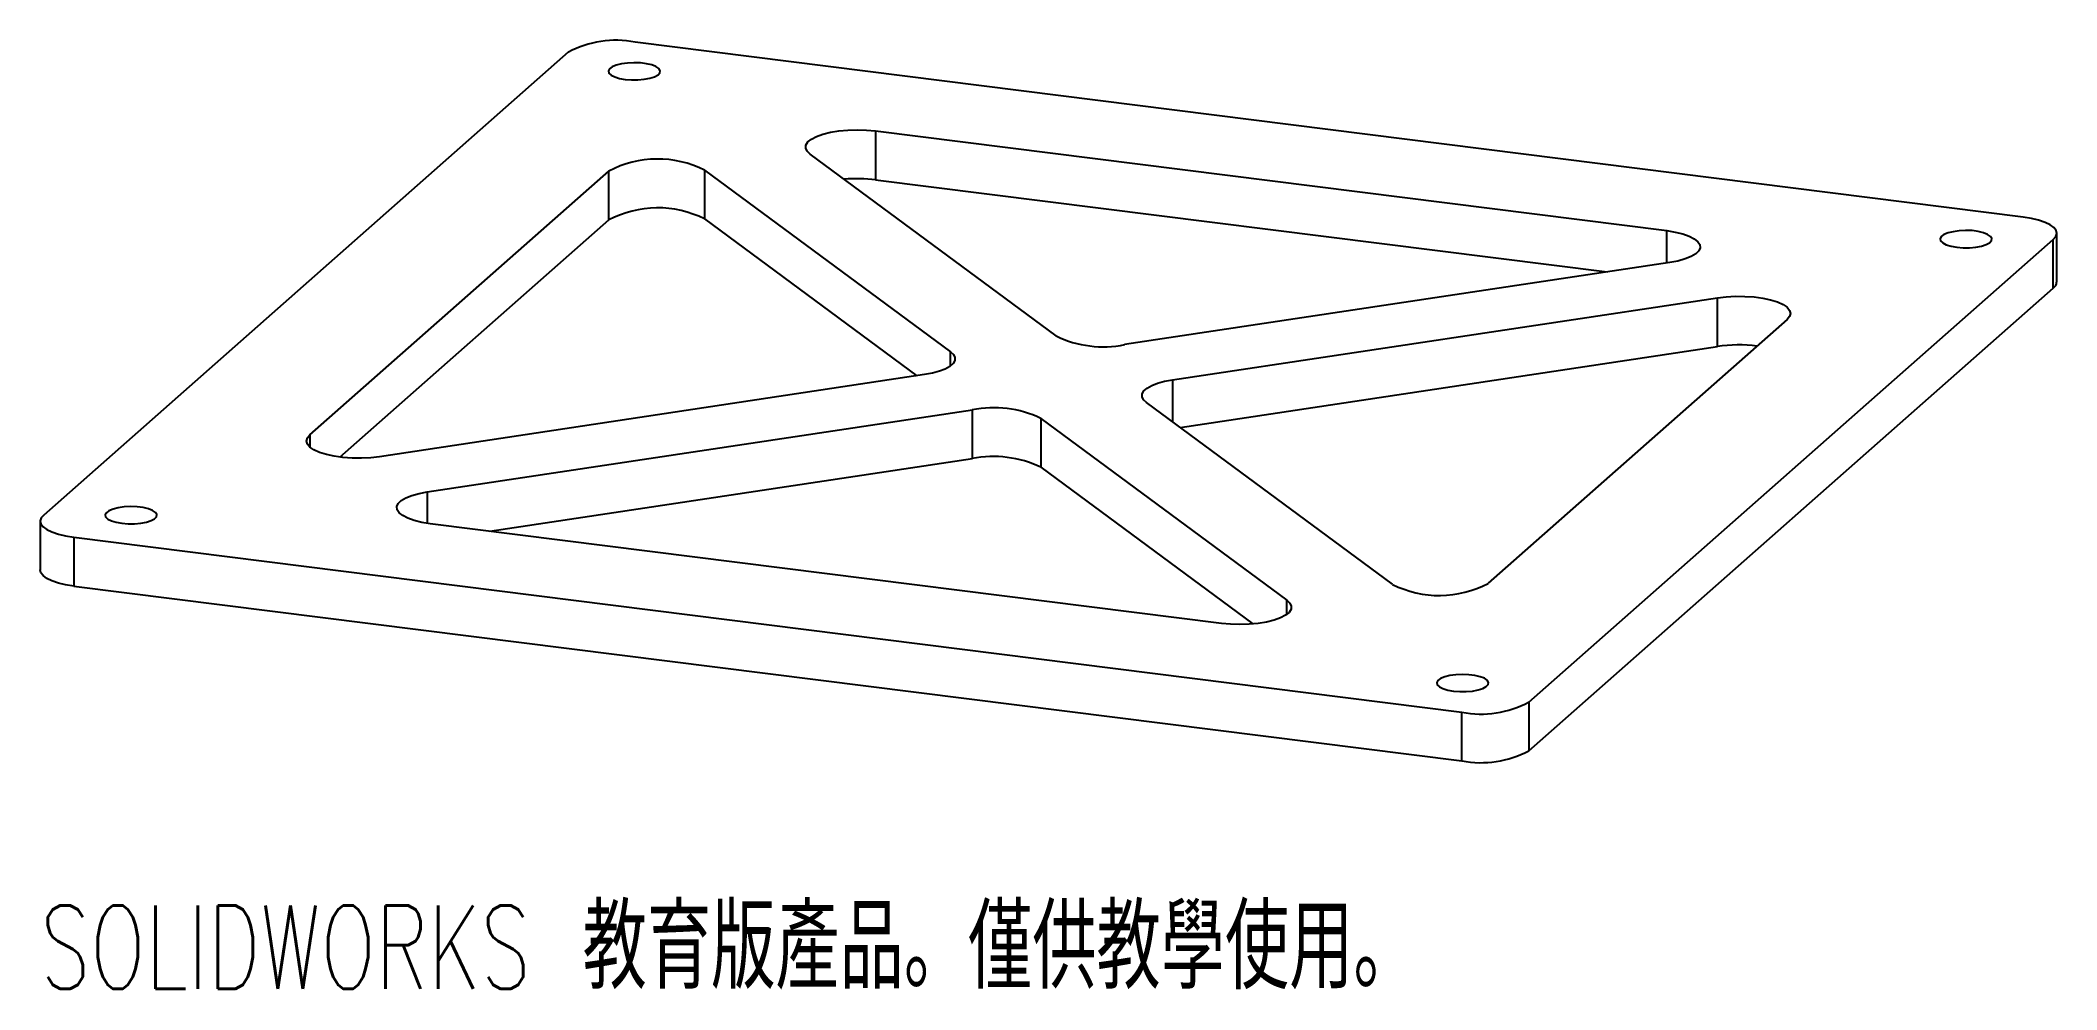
# Paper-space layout '_二等角視圖' of a CAD drawing. Header units: millimetres. Extents: x -58 to 58, y -33 to 22.
import ezdxf

# ---------------------------------------------------------------- set-up
doc = ezdxf.new("R2010")
doc.units = ezdxf.units.MM
doc.styles.add('SLDTEXTSTYLE0', font='TXT', dxfattribs={"width": 0.7, "bigfont": 'bigfont'})

psp = doc.layouts.new('_二等角視圖')

# ---------------------------------------------------------------- linework, layer by layer
at = {"color": 7, "linetype": 'Continuous', "lineweight": 25}
for p, q in [((56.49, 12.1), (-23.96, 22.24)), ((-27.83, 21.66), (-58.23, -5.16)), ((-10.02, 17.1), (35.83, 11.32)), ((-10.02, 17.1), (-10.02, 14.27)), ((0.45, 5.22), (-13.81, 15.75)), ((-42.81, -0.51), (-25.48, 14.77)), ((-25.48, 11.94), (-25.48, 14.77)), ((-19.94, 14.83), (-5.68, 4.3)), ((-19.94, 14.83), (-19.94, 12)), ((-10.02, 14.27), (32.37, 8.93)), ((-41.06, -1.8), (-25.48, 11.94)), ((-19.94, 12), (-7.63, 2.91)), ((27.83, -16), (58.23, 10.81)), ((58.23, 7.99), (58.23, 10.81)), ((58.43, 8.34), (58.43, 11.17)), ((36, 9.47), (4.41, 4.72)), ((7.18, 2.68), (38.77, 7.43)), ((27.83, -18.83), (58.23, 7.99)), ((38.77, 4.6), (38.77, 7.43)), ((42.81, 6.17), (25.48, -9.11)), ((7.63, -0.08), (38.77, 4.6)), ((-7.18, 2.98), (-38.77, -1.78)), ((19.94, -9.17), (5.68, 1.36)), ((-36, -3.82), (-4.41, 0.94)), ((-4.41, -1.89), (-4.41, 0.94)), ((-0.45, 0.44), (13.81, -10.09)), ((-0.45, 0.44), (-0.45, -2.39)), ((-32.37, -6.1), (-4.41, -1.89)), ((-0.45, -2.39), (11.85, -11.47)), ((-58.43, -5.51), (-58.43, -8.34)), ((10.02, -11.44), (-35.83, -5.66)), ((-56.49, -6.45), (23.96, -16.58)), ((-56.49, -6.45), (-56.49, -9.28)), ((-56.49, -9.28), (23.96, -19.41)), ((27.83, -16), (27.83, -18.83)), ((23.96, -19.41), (23.96, -16.58))]:
    psp.add_line(p, q, dxfattribs=at)
at = {"color": 8, "linetype": 'Continuous', "lineweight": 25}
for p, q in [((35.83, 9.45), (35.83, 11.32)), ((-5.68, 3.48), (-5.68, 4.3)), ((7.18, 2.68), (7.18, 0.25)), ((-42.81, -0.51), (-42.81, -1.22)), ((-36, -3.82), (-36, -5.64)), ((13.81, -10.92), (13.81, -10.09))]:
    psp.add_line(p, q, dxfattribs=at)
at = {"color": 7, "linetype": 'Continuous', "lineweight": 25, "flags": 128}
for points in [[(-24.53, 20.08), (-24.17, 20.05), (-23.79, 20.06), (-23.43, 20.09), (-23.1, 20.15), (-22.83, 20.24), (-22.63, 20.35), (-22.52, 20.47), (-22.51, 20.59), (-22.58, 20.71), (-22.75, 20.83), (-22.99, 20.92), (-23.3, 20.99), (-23.65, 21.04), (-24.03, 21.05), (-24.4, 21.03), (-24.74, 20.99), (-25.05, 20.91), (-25.28, 20.81), (-25.44, 20.7), (-25.5, 20.58), (-25.47, 20.45), (-25.35, 20.33), (-25.14, 20.23), (-24.86, 20.14), (-24.53, 20.08)], [(-13.81, 15.75), (-13.99, 15.92), (-14.07, 16.1), (-14.06, 16.28), (-13.95, 16.46), (-13.74, 16.63), (-13.44, 16.78), (-13.07, 16.91), (-12.64, 17.02), (-12.15, 17.1), (-11.62, 17.15), (-11.08, 17.16), (-10.54, 17.15), (-10.02, 17.1)], [(58.23, 10.81), (58.37, 10.98), (58.43, 11.16), (58.39, 11.33), (58.26, 11.5), (58.04, 11.66), (57.75, 11.8), (57.38, 11.93), (56.96, 12.03), (56.49, 12.1)], [(35.83, 11.32), (36.32, 11.24), (36.76, 11.13), (37.13, 11), (37.42, 10.85), (37.63, 10.68), (37.75, 10.51), (37.76, 10.33), (37.68, 10.15), (37.51, 9.98), (37.24, 9.82), (36.89, 9.68), (36.48, 9.56), (36, 9.47)], [(52.64, 10.36), (53.01, 10.33), (53.38, 10.33), (53.74, 10.37), (54.07, 10.43), (54.34, 10.52), (54.54, 10.62), (54.65, 10.74), (54.67, 10.87), (54.59, 10.99), (54.42, 11.1), (54.18, 11.2), (53.87, 11.27), (53.52, 11.32), (53.15, 11.33), (52.77, 11.31), (52.43, 11.26), (52.13, 11.19), (51.89, 11.09), (51.74, 10.98), (51.67, 10.85), (51.7, 10.73), (51.82, 10.61), (52.03, 10.5), (52.31, 10.42), (52.64, 10.36)], [(38.77, 7.43), (39.28, 7.49), (39.82, 7.52), (40.36, 7.51), (40.89, 7.48), (41.39, 7.41), (41.85, 7.31), (42.24, 7.19), (42.57, 7.04), (42.8, 6.88), (42.95, 6.7), (43, 6.52), (42.95, 6.34), (42.81, 6.17)], [(-5.68, 4.3), (-5.5, 4.14), (-5.42, 3.96), (-5.43, 3.79), (-5.52, 3.62), (-5.71, 3.45), (-5.98, 3.3), (-6.32, 3.17), (-6.72, 3.06), (-7.18, 2.98)], [(5.68, 1.36), (5.5, 1.52), (5.42, 1.69), (5.43, 1.87), (5.52, 2.04), (5.71, 2.2), (5.98, 2.35), (6.32, 2.48), (6.72, 2.59), (7.18, 2.68)], [(-38.77, -1.78), (-39.28, -1.84), (-39.82, -1.86), (-40.36, -1.86), (-40.89, -1.82), (-41.39, -1.75), (-41.85, -1.65), (-42.24, -1.53), (-42.57, -1.38), (-42.8, -1.22), (-42.95, -1.05), (-43, -0.87), (-42.95, -0.69), (-42.81, -0.51)], [(-53.7, -5.64), (-53.33, -5.67), (-52.96, -5.67), (-52.6, -5.63), (-52.27, -5.57), (-52, -5.48), (-51.8, -5.38), (-51.69, -5.26), (-51.67, -5.13), (-51.75, -5.01), (-51.92, -4.9), (-52.16, -4.8), (-52.47, -4.73), (-52.82, -4.69), (-53.19, -4.67), (-53.57, -4.69), (-53.91, -4.74), (-54.21, -4.81), (-54.45, -4.91), (-54.6, -5.03), (-54.67, -5.15), (-54.64, -5.27), (-54.52, -5.39), (-54.31, -5.5), (-54.03, -5.58), (-53.7, -5.64)], [(-35.83, -5.66), (-36.32, -5.59), (-36.76, -5.48), (-37.13, -5.35), (-37.42, -5.19), (-37.63, -5.03), (-37.75, -4.85), (-37.76, -4.67), (-37.68, -4.49), (-37.51, -4.32), (-37.24, -4.16), (-36.89, -4.02), (-36.48, -3.91), (-36, -3.82)], [(-58.23, -5.16), (-58.37, -5.33), (-58.43, -5.5), (-58.39, -5.67), (-58.26, -5.84), (-58.04, -6), (-57.75, -6.14), (-57.38, -6.27), (-56.96, -6.37), (-56.49, -6.45)], [(-56.49, -9.28), (-56.96, -9.2), (-57.38, -9.1), (-57.75, -8.97), (-58.04, -8.83), (-58.26, -8.67), (-58.39, -8.5), (-58.43, -8.34)], [(13.81, -10.09), (13.99, -10.26), (14.07, -10.44), (14.06, -10.62), (13.95, -10.8), (13.74, -10.97), (13.44, -11.12), (13.07, -11.25), (12.64, -11.36), (12.15, -11.44), (11.62, -11.49), (11.08, -11.51), (10.54, -11.49), (10.02, -11.44)], [(23.47, -15.36), (23.84, -15.39), (24.21, -15.39), (24.58, -15.36), (24.9, -15.29), (25.17, -15.21), (25.37, -15.1), (25.48, -14.98), (25.5, -14.86), (25.42, -14.73), (25.26, -14.62), (25.01, -14.53), (24.7, -14.45), (24.35, -14.41), (23.98, -14.39), (23.61, -14.41), (23.26, -14.46), (22.96, -14.54), (22.72, -14.63), (22.57, -14.75), (22.5, -14.87), (22.53, -15), (22.65, -15.11), (22.86, -15.22), (23.14, -15.3), (23.47, -15.36)]]:
    psp.add_lwpolyline(points, dxfattribs=at)
at = {"color": 7, "linetype": 'Continuous', "lineweight": 25}
for centre, radius, start, end in [((-25.08, 16.55), 5.8, 78.86, 118.2545), ((-22.65, 9.41), 6.06, 63.385, 117.8121), ((-11.08, 5.58), 8.75, 83.0219, 95.0324), ((-22.65, 6.6), 6.04, 63.3195, 117.8776), ((57.97, 8.36), 0.454, 304.9445, 357.6076), ((3.17, 10.83), 6.24, 244.1201, 281.5184), ((40, -3.89), 8.59, 82.9205, 98.2766), ((-3.17, -5.18), 6.24, 64.1201, 101.5184), ((-3.19, -8.15), 6.38, 64.5377, 101.1008), ((22.65, -3.76), 6.06, 243.385, 297.8121), ((25.08, -10.89), 5.8, 258.86, 298.2545), ((25.06, -13.56), 5.95, 259.3812, 297.7332)]:
    psp.add_arc(centre, radius, start, end, dxfattribs=at)

# ---------------------------------------------------------------- texts
at = {"color": 7, "linetype": 'Continuous', "insert": (-58.43, -27.78), "char_height": 4.8336, "attachment_point": 1, "style": 'SLDTEXTSTYLE0'}
psp.add_mtext('SOLIDWORKS 教育版產品。僅供教學使用。', dxfattribs=at)

doc.saveas('drawing.dxf')
